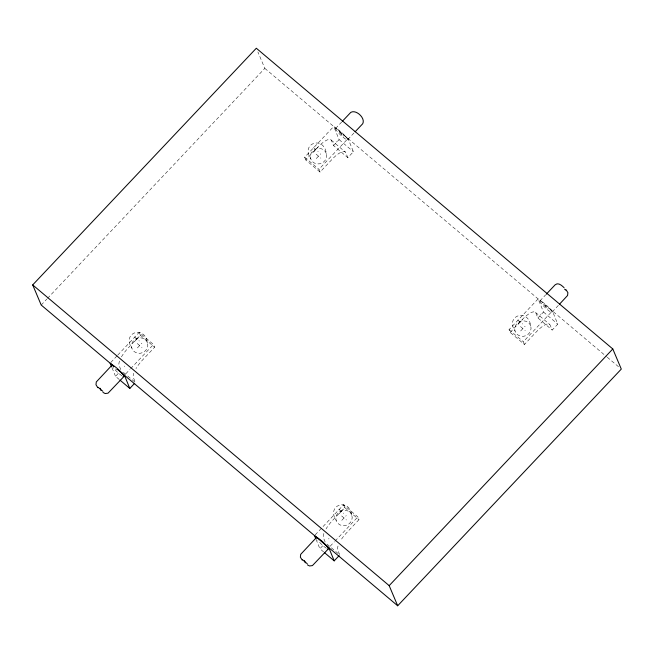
<?xml version="1.0" encoding="UTF-8"?>
<svg xmlns="http://www.w3.org/2000/svg" width="654" height="654" viewBox="0 0 654 654"><rect width="100%" height="100%" fill="white"/><g stroke="black" fill="none" stroke-linecap="round" stroke-linejoin="round"><path stroke-width="0.49" stroke-dasharray="3.27 2.45" d="M41.202 305.042L46.81 299.107M47.513 298.363L264.821 68.359L257.864 51.887M110.828 362.43L117.058 355.841M117.753 355.106L139.204 332.396L153.494 344.494L154.614 347.233L142.319 360.256A16.489 5.338 -49.7 0 0 135.975 368.594M305.778 159.977L304.658 157.23L333.728 126.459L348.018 138.55L353.405 151.736L347.814 157.647L333.524 145.556L331.504 140.61A16.489 5.338 -49.7 0 0 318.081 146.954L305.778 159.977L320.068 172.067L332.363 159.053A16.489 5.338 -49.7 0 1 345.794 152.709L347.814 157.647M139.204 332.396L140.332 335.142L128.029 348.157A16.489 5.338 -49.7 0 0 120.786 358.139M335.592 128.462L341.813 121.881M134.716 341.323L139.188 336.589M313.577 151.949L318.048 147.215M137.405 347.912L141.877 343.178M316.274 158.538L320.746 153.804M124.195 366.534L124.644 366.06M336.156 142.139L336.606 141.665M333.524 145.556L339.115 139.637L333.728 126.459M119.281 379.524L115.521 376.344L119.02 372.649M320.068 172.067L318.948 169.321L348.018 138.55M125.805 373.794L129.958 369.396M130.653 368.668L153.494 344.494M347.503 139.842A8.24 1.3 43.4 0 0 339.524 130.669A8.24 1.3 43.4 0 0 337.611 131.945A8.24 1.3 43.4 0 0 347.503 139.842L354.411 132.525M315.212 534.849L343.587 504.814L357.877 516.905L358.997 519.652L346.702 532.675A16.489 5.338 -49.7 0 0 340.358 541.013M549.989 308.933L552.393 310.969L557.78 324.147L552.189 330.066L550.169 325.128A16.489 5.338 -49.7 0 0 536.746 331.464L524.451 344.486L510.161 332.387L509.041 329.641L538.111 298.878L541.324 301.273M510.161 332.387L522.464 319.373A16.489 5.338 -49.7 0 1 535.888 313.029L537.907 317.975L552.189 330.066M343.587 504.814L344.707 507.561L332.412 520.576A16.489 5.338 -49.7 0 0 326.068 528.914M539.967 300.881L545.501 295.028M339.091 513.742L343.563 509.008M517.96 324.368L522.432 319.634M341.789 520.331L346.26 515.597M520.658 330.957L525.129 326.223M328.578 538.953L329.019 538.479M540.539 314.558L540.989 314.084M323.665 551.943L319.904 548.763L323.395 545.068M537.907 317.975L543.499 312.056L538.111 298.878M330.188 546.213L334.341 541.814M335.036 541.087L357.877 516.905M524.451 344.486L523.323 341.74L552.393 310.969M551.886 312.26A8.24 1.3 43.4 0 0 543.907 303.088A8.24 1.3 43.4 0 0 541.994 304.363A8.24 1.3 43.4 0 0 551.886 312.26L558.794 304.944M336.074 128.462L336.941 128.854M264.821 68.359L606.479 356.585M607.255 357.239L618.962 367.115M543.548 304.551L548.305 308.59M339.164 132.141L343.922 136.171M543.499 312.056L557.78 324.147M339.115 139.637L353.405 151.736M535.495 312.416L549.785 324.507M331.112 139.997L345.402 152.088M517.813 319.986L522.579 324.016M313.438 147.567L318.196 151.597M520.51 326.575L525.268 330.605M316.127 154.156L320.893 158.186M509.041 329.641L523.323 341.74M304.658 157.23L318.948 169.321M344.707 507.561L358.997 519.652M140.332 335.142L154.614 347.233M338.952 509.352L343.71 513.39M134.569 336.941L139.327 340.971M341.641 515.949L346.407 519.979M137.258 343.53L142.024 347.56M327 544.12L339.778 554.944L337.758 549.998A16.489 5.338 -49.7 0 1 338.134 545.665M123.369 372.339L135.403 382.525L133.383 377.579A16.489 5.338 -49.7 0 1 133.759 373.246M115.57 368.84L116.764 369.853M549.859 308.778L550.921 310.07M345.476 136.359L346.538 137.651M545.477 305.475L546.376 307.666M530.705 325.97A8.24 7.693 -22.2 0 0 516.922 323.567A8.24 7.693 -22.2 0 0 521.042 336.238A8.24 7.693 -22.2 0 0 530.705 325.97C528.416 307.682 504.659 315.547 515.082 331.21M341.094 133.056L341.993 135.247M326.321 153.551A8.24 7.693 -22.2 0 0 312.547 151.148A8.24 7.693 -22.2 0 0 316.667 163.819A8.24 7.693 -22.2 0 0 326.321 153.551C324.032 135.272 300.276 143.128 310.699 158.799M351.844 515.377A8.24 7.693 -22.2 0 0 338.085 512.908A8.24 7.693 -22.2 0 0 342.14 525.603A8.24 7.693 -22.2 0 0 351.844 515.377C349.604 497.105 325.798 504.847 336.197 520.551M325.161 542.019L323.477 537.899A16.489 5.338 -49.7 0 1 324.417 532.111M316.054 539.346L319.904 548.763M147.469 342.958A8.24 7.693 -22.2 0 0 133.702 340.489A8.24 7.693 -22.2 0 0 137.757 353.185A8.24 7.693 -22.2 0 0 147.469 342.958C145.221 324.686 121.423 332.428 131.822 348.132M120.777 369.6L119.093 365.488A16.489 5.338 -49.7 0 1 120.042 359.7M112.063 367.875L115.521 376.344M122.004 375.821A8.24 1.3 43.4 0 1 112.962 367.36M326.387 548.24A8.24 1.3 43.4 0 1 317.836 540.4"/><path stroke-width="0.98" d="M113.747 366.24L41.202 305.042L32.7 284.915L256.319 48.233L612.798 348.958L621.3 369.085L397.681 605.768L121.546 372.821M342.5 121.145L350.797 112.365C356.152 109.21 365.741 118.219 362.708 123.753L355.106 131.797M111.998 365.169L96.293 381.952L95.991 384.765L97.83 387.691M123.908 376.549L108.041 393.177L105.171 393.544L102.989 392.425M120.034 380.162L129.811 388.435L134.699 383.26M316.381 537.588L300.677 554.371L300.374 557.183L302.213 560.11M546.188 294.292L555.172 284.784C558.205 282.078 561.868 285.577 564.067 287.67M328.292 548.968L312.424 565.596L309.555 565.963L307.372 564.843M559.489 304.216L567.582 295.477L567.893 292.665L566.053 289.738M324.417 552.581L334.194 560.854L339.083 555.679M397.681 605.768L389.179 585.641L612.798 348.958M111.679 366.927L110.134 363.166L113.346 365.561M317.73 537.98L314.517 535.585L315.669 538.406M32.7 284.915L389.179 585.641M112.488 365.169L113.951 366.412M117.614 369.502L124.423 375.257L129.811 388.435M564.557 289.117L565.751 290.123M326.395 545.64L328.807 547.676L334.194 560.854M302.508 559.726L307.274 563.756M98.133 387.307L102.891 391.337M326.272 545.485L327.327 546.777M121.889 373.066L122.944 374.358M304.445 560.641L305.344 562.841M100.062 388.223L100.961 390.422M112.03 365.888A8.24 1.3 43.4 0 1 119.061 370.123A8.24 1.3 43.4 0 1 123.034 376.402M316.299 537.972A8.24 1.3 43.4 0 1 323.436 542.534A8.24 1.3 43.4 0 1 327.801 548.968"/></g></svg>
